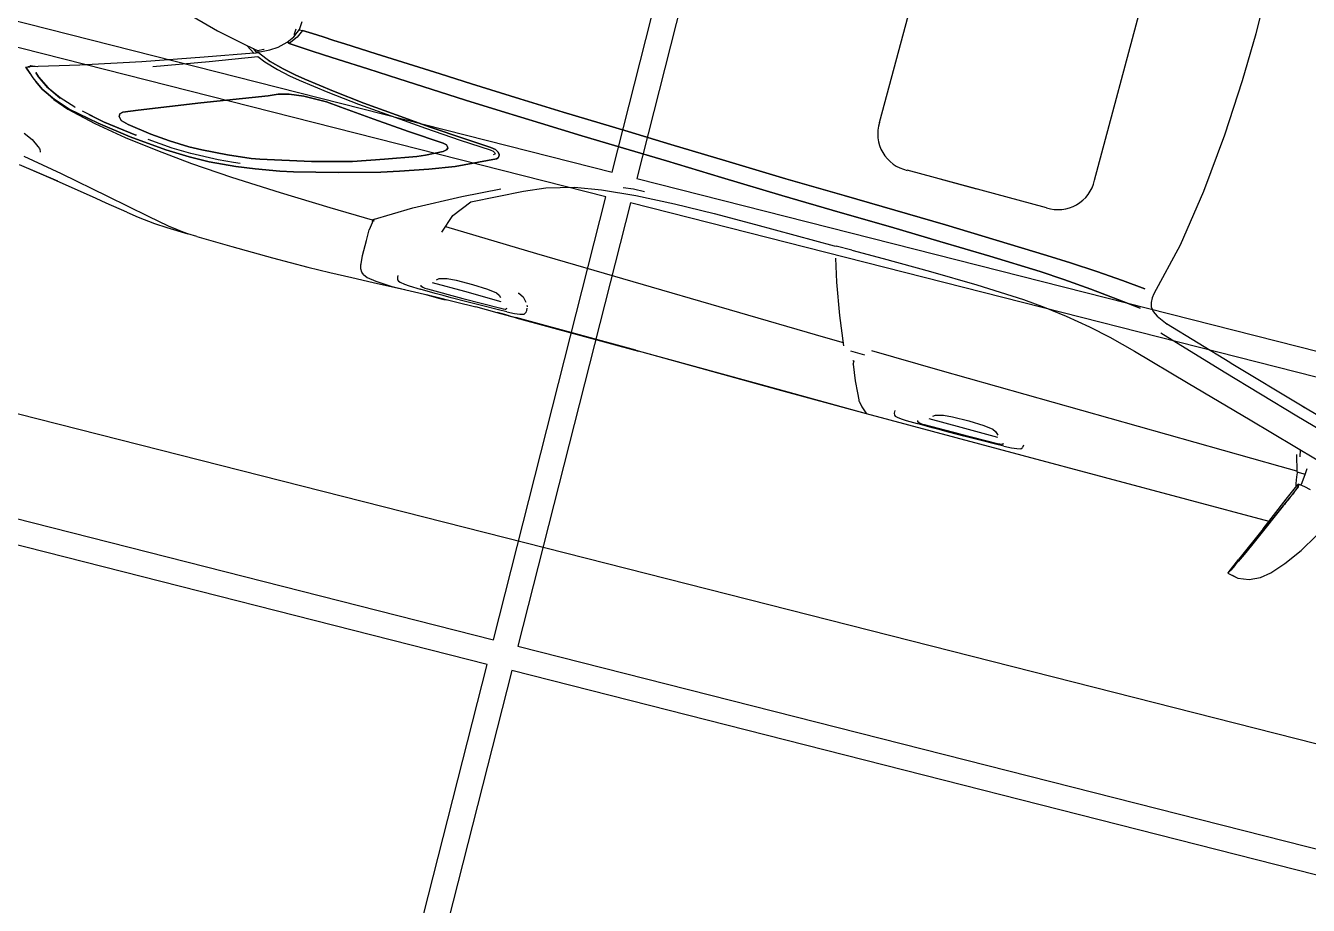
# Model space of a CAD drawing. Header units: inches. Extents: x 6322 to 85903, y -36042 to 7673.
# Drawn here: x 77224.9 to 77325.9, y 1566.3 to 1635.6 of the extents above; entities that cross this region are included whole.
import ezdxf

# ---------------------------------------------------------------- set-up
doc = ezdxf.new("R2010")
doc.units = ezdxf.units.IN
doc.header["$LTSCALE"] = 10
doc.linetypes.add('Amconstr', pattern=[9999, 9999, 0])
for name, color, linetype in [('ADSK_ASSOC_ENTITY_BACKUPS', 7, 'Continuous'), ('CAR1', 250, 'Continuous'), ('PARK LINE', 2, 'Continuous'), ('SOLAR PANEL', 10, 'Continuous')]:
    doc.layers.add(name, color=color, linetype=linetype)

# ---------------------------------------------------------------- blocks, each defined once
blk = doc.blocks.new('*U175')
at = {"layer": 'SOLAR PANEL'}
blk.add_lwpolyline([(-39, 18), (-39, -18), (39, -18), (39, 18)], close=True, dxfattribs=at)
blk = doc.blocks.new('*U176')
at = {"layer": 'SOLAR PANEL', "color": 0, "linetype": 'ByBlock', "lineweight": -2}
for p in [(0, 152), (80, 152), (0, 114), (80, 114), (0, 76), (80, 76), (0, 38)]:
    blk.add_blockref('*U175', p, dxfattribs=at)
blk = doc.blocks.new('*U95')
at = {"layer": 'SOLAR PANEL', "xscale": -1, "rotation": 165.7461911174656}
blk.add_blockref('*U176', (-184.49, 86.07), dxfattribs=at)
blk = doc.blocks.new('*U96')
at = {"layer": 'ADSK_ASSOC_ENTITY_BACKUPS', "linetype": 'Amconstr', "lineweight": 25}
blk.add_blockref('*U95', (0, 0), dxfattribs=at)
at = {"layer": 'SOLAR PANEL', "color": 0, "linetype": 'ByBlock', "lineweight": -2}
blk.add_blockref('*U95', (0, 0), dxfattribs=at)
blk = doc.blocks.new('*U146')
at = {"layer": 'PARK LINE', "linetype": 'Amconstr', "lineweight": 25}
blk.add_line((218.07, -55.4), (-218.07, 55.4), dxfattribs=at)
blk = doc.blocks.new('*U147')
at = {"layer": 'PARK LINE', "color": 0, "linetype": 'ByBlock', "lineweight": -2}
blk.add_blockref('*U146', (-26.1, -102.74), dxfattribs=at)
blk = doc.blocks.new('A$C6e495745')
at = {"layer": 'CAR1'}
for p, q in [((72.96, 83), (72.29, 82.45)), ((72.98, 83.01), (72.96, 83)), ((73.79, 83.39), (72.98, 83.01)), ((74.67, 83.52), (73.79, 83.39)), ((75.54, 83.33), (74.67, 83.52)), ((75.54, 83.34), (74.95, 83.46)), ((75.53, 83.3), (74.98, 82.06)), ((75.45, 83.18), (75.26, 82.81)), ((75.26, 82.81), (75.37, 83.04)), ((75.37, 83.04), (75.45, 83.18)), ((75.45, 83.18), (75.5, 83.25)), ((75.5, 83.25), (75.53, 83.3)), ((75.53, 83.3), (75.54, 83.33)), ((75.54, 83.33), (75.54, 83.34)), ((72.29, 82.45), (71.42, 81.44)), ((73.76, 79.24), (74.98, 82.06)), ((74.82, 81.89), (74.52, 81.2)), ((74.79, 81.81), (74.89, 82.03)), ((74.89, 82.03), (74.97, 82.21)), ((74.97, 82.21), (75.13, 82.52)), ((74.97, 82.21), (74.97, 82.21)), ((75.13, 82.52), (75.26, 82.81)), ((75.26, 82.81), (75.26, 82.81)), ((71.42, 81.44), (70.42, 80.11)), ((74.52, 81.2), (73.7, 79.36)), ((74.18, 80.44), (74.6, 81.41)), ((74.6, 81.41), (74.69, 81.6)), ((74.69, 81.6), (74.79, 81.81)), ((70.42, 80.11), (69.59, 78.71)), ((73.64, 79.22), (74.18, 80.44)), ((73.76, 79.24), (72.61, 76.52)), ((73.7, 79.36), (72.9, 77.53)), ((73.11, 78.02), (73.64, 79.22)), ((150.01, 78.84), (148.24, 78.79)), ((151.79, 78.88), (150.01, 78.84)), ((154.68, 78.9), (151.79, 78.88)), ((157.99, 78.88), (154.68, 78.9)), ((160.86, 78.82), (157.99, 78.88)), ((160.86, 78.82), (161.59, 78.8)), ((72.7, 77.1), (73.11, 78.02)), ((73.47, 78.56), (93.59, 78.6)), ((93.59, 78.6), (106.28, 78.62)), ((93.7, 77.78), (93.74, 78)), ((93.83, 78.11), (93.74, 78)), ((94.14, 78.19), (93.83, 78.11)), ((94.56, 78.24), (94.14, 78.19)), ((95.18, 78.27), (94.56, 78.24)), ((95.18, 78.27), (95.86, 78.29)), ((95.28, 78.12), (95.26, 78.04)), ((95.28, 78.12), (95.33, 78.15)), ((95.38, 78.16), (95.33, 78.15)), ((95.52, 78.18), (95.38, 78.16)), ((95.72, 78.19), (95.52, 78.18)), ((98.79, 78.22), (95.72, 78.19)), ((95.86, 78.29), (97.14, 78.31)), ((97.14, 78.31), (98.44, 78.32)), ((98.44, 78.32), (99.69, 78.33)), ((101.69, 78.24), (98.79, 78.22)), ((99.69, 78.33), (100.37, 78.33)), ((100.37, 78.33), (101.02, 78.33)), ((101.02, 78.33), (102.24, 78.32)), ((101.9, 78.24), (101.69, 78.24)), ((102.08, 78.22), (101.9, 78.24)), ((102.17, 78.19), (102.08, 78.22)), ((102.1, 78.21), (102.14, 78.21)), ((102.14, 78.21), (102.22, 78.18)), ((102.22, 78.18), (102.17, 78.19)), ((102.22, 78.18), (102.24, 78.08)), ((103.14, 78.31), (102.24, 78.32)), ((103.55, 78.28), (103.14, 78.31)), ((103.9, 78.25), (103.55, 78.28)), ((104.06, 78.2), (103.9, 78.25)), ((104.14, 78.14), (104.06, 78.2)), ((104.19, 78), (104.14, 78.14)), ((104.21, 77.78), (104.19, 78)), ((106.71, 78.25), (106.28, 78.62)), ((106.3, 78.61), (113.47, 78.57)), ((106.31, 78.6), (106.32, 78.61)), ((113.54, 78.57), (106.32, 78.61)), ((106.32, 78.61), (106.32, 78.61)), ((106.8, 78.18), (106.71, 78.25)), ((107.11, 77.8), (106.8, 78.18)), ((113.47, 78.57), (124.92, 78.51)), ((125.13, 78.5), (113.54, 78.57)), ((134.94, 78.48), (124.92, 78.51)), ((125.13, 78.5), (134.33, 78.47)), ((134.27, 77.77), (134.29, 77.88)), ((134.38, 78.03), (134.29, 77.88)), ((134.33, 78.47), (134.94, 78.47)), ((134.97, 78.47), (134.37, 78.47)), ((134.37, 78.47), (134.37, 78.47)), ((134.69, 78.13), (134.38, 78.03)), ((135.12, 78.19), (134.69, 78.13)), ((134.94, 78.48), (136.45, 78.48)), ((135.5, 78.47), (134.97, 78.47)), ((135.73, 78.22), (135.12, 78.19)), ((135.49, 78.47), (136.03, 78.47)), ((135.73, 78.22), (136.42, 78.24)), ((135.83, 78), (135.82, 77.92)), ((135.83, 78), (135.88, 78.03)), ((135.93, 78.04), (135.88, 78.03)), ((136.07, 78.06), (135.93, 78.04)), ((136.03, 78.47), (136.45, 78.47)), ((136.28, 78.07), (136.07, 78.06)), ((139.35, 78.1), (136.28, 78.07)), ((136.42, 78.24), (137.69, 78.26)), ((136.45, 78.48), (138.19, 78.48)), ((137.69, 78.26), (138.99, 78.27)), ((139.85, 78.51), (138.19, 78.48)), ((138.99, 78.27), (140.25, 78.28)), ((142.25, 78.1), (139.35, 78.1)), ((141.66, 78.54), (139.85, 78.51)), ((140.25, 78.28), (140.92, 78.28)), ((140.78, 78.56), (140.55, 78.52)), ((141.21, 78.56), (140.78, 78.56)), ((140.78, 78.56), (141.21, 78.56)), ((140.92, 78.28), (141.58, 78.28)), ((142.17, 78.56), (141.21, 78.56)), ((141.21, 78.56), (142.17, 78.56)), ((141.58, 78.28), (142.8, 78.26)), ((143.88, 78.62), (141.66, 78.54)), ((142.46, 78.1), (142.25, 78.1)), ((142.63, 78.07), (142.46, 78.1)), ((142.72, 78.04), (142.63, 78.07)), ((142.64, 78.07), (142.69, 78.06)), ((142.69, 78.06), (142.77, 78.03)), ((142.77, 78.03), (142.72, 78.04)), ((142.77, 78.03), (142.79, 77.93)), ((143.7, 78.23), (142.8, 78.26)), ((144.1, 78.2), (143.7, 78.23)), ((145.1, 78.63), (143.88, 78.62)), ((143.98, 78.62), (143.96, 78.62)), ((146.5, 78.72), (143.98, 78.62)), ((144.45, 78.15), (144.1, 78.2)), ((144.61, 78.09), (144.45, 78.15)), ((144.7, 78.01), (144.61, 78.09)), ((144.75, 77.82), (144.7, 78.01)), ((144.76, 77.68), (144.75, 77.82)), ((146.34, 78.57), (145.1, 78.63)), ((147.05, 78.47), (146.34, 78.57)), ((148.24, 78.79), (146.5, 78.72)), ((147.4, 78.32), (147.05, 78.47)), ((147.4, 78.32), (147.58, 78.16)), ((147.58, 78.16), (147.72, 77.93)), ((147.72, 77.93), (147.79, 77.67)), ((161.73, 78.79), (161.59, 78.8)), ((163.32, 78.75), (161.6, 78.8)), ((161.6, 78.8), (161.9, 78.79)), ((163.26, 78.61), (161.73, 78.79)), ((164.98, 78.29), (163.26, 78.61)), ((164.35, 78.71), (163.32, 78.75)), ((165.71, 78.56), (164.35, 78.71)), ((168.49, 77.6), (164.98, 78.29)), ((166.67, 78.41), (165.71, 78.56)), ((166.67, 78.41), (168.43, 78.14)), ((168.43, 78.14), (169.31, 77.99)), ((169.31, 77.99), (172.92, 77.43)), ((72.9, 77.53), (72.47, 76.57)), ((72.56, 76.77), (72.6, 76.86)), ((72.6, 76.86), (72.64, 76.95)), ((72.64, 76.95), (72.67, 77.03)), ((72.67, 77.03), (72.7, 77.1)), ((95.82, 77.72), (98.8, 77.71)), ((95.97, 77.45), (95.87, 77.56)), ((96.11, 77.31), (95.97, 77.45)), ((96.36, 77.2), (96.11, 77.31)), ((97.12, 77.11), (96.36, 77.2)), ((98.36, 77.06), (97.12, 77.11)), ((99.69, 77.08), (98.36, 77.06)), ((98.8, 77.71), (101.41, 77.72)), ((100.4, 77.14), (99.69, 77.08)), ((100.7, 77.22), (100.4, 77.14)), ((101.01, 77.3), (100.7, 77.22)), ((101.2, 77.44), (101.01, 77.3)), ((107.13, 77.78), (107.11, 77.8)), ((107.16, 77.72), (107.13, 77.78)), ((107.4, 77.21), (107.16, 77.72)), ((107.82, 76.34), (107.4, 77.21)), ((134.27, 77.71), (134.27, 77.75)), ((134.29, 77.53), (134.27, 77.71)), ((134.31, 77.38), (134.3, 77.41)), ((134.35, 77.3), (134.31, 77.38)), ((134.8, 76.74), (134.49, 77.08)), ((134.49, 77.08), (134.49, 77.08)), ((136.37, 77.56), (139.35, 77.53)), ((136.66, 77.11), (136.52, 77.26)), ((136.91, 76.99), (136.66, 77.11)), ((137.67, 76.89), (136.91, 76.99)), ((138.91, 76.83), (137.67, 76.89)), ((140.24, 76.85), (138.91, 76.83)), ((139.35, 77.53), (141.97, 77.54)), ((140.95, 76.9), (140.24, 76.85)), ((141.25, 76.98), (140.95, 76.9)), ((141.57, 77.07), (141.25, 76.98)), ((141.75, 77.22), (141.57, 77.07)), ((147.79, 77.67), (147.8, 77.64)), ((147.8, 77.64), (147.81, 77.56)), ((147.81, 77.56), (147.88, 76.89)), ((147.88, 76.89), (147.88, 75.66)), ((172.48, 76.82), (168.49, 77.6)), ((175.65, 76.26), (172.48, 76.82)), ((175.84, 76.99), (172.61, 77.44)), ((172.61, 77.44), (172.61, 77.44)), ((172.92, 77.43), (175.23, 77.08)), ((72.23, 76), (72, 75.43)), ((72.61, 76.52), (72.09, 75.28)), ((72.11, 75.69), (72.23, 76)), ((72.47, 76.57), (72.23, 76)), ((72.23, 76), (72.36, 76.3)), ((72.36, 76.3), (72.49, 76.61)), ((72.36, 76.3), (72.47, 76.57)), ((72.47, 76.57), (72.49, 76.61)), ((72.49, 76.61), (72.51, 76.66)), ((72.51, 76.66), (72.53, 76.72)), ((72.53, 76.72), (72.56, 76.77)), ((108.32, 75.1), (107.82, 76.34)), ((135.2, 76.56), (134.8, 76.74)), ((135.25, 76.56), (135.2, 76.56)), ((70.96, 75.32), (71.44, 75.21)), ((71.44, 75.21), (71.98, 75.14)), ((71.69, 74.21), (71.77, 74.95)), ((71.77, 74.95), (71.79, 75.17)), ((72, 75.43), (71.96, 75.23)), ((71.96, 75.23), (71.97, 75.33)), ((71.96, 75.16), (71.96, 75.23)), ((71.96, 75.23), (71.98, 75.14)), ((71.98, 75.14), (71.96, 75.16)), ((71.97, 75.33), (72, 75.43)), ((71.98, 75.14), (72.04, 75.18)), ((72.01, 75.15), (71.98, 75.14)), ((72, 75.43), (72.11, 75.69)), ((72.04, 75.18), (72.01, 75.15)), ((72.04, 75.18), (72.09, 75.28)), ((72.07, 75.22), (72.04, 75.18)), ((72.09, 75.28), (72.07, 75.22)), ((72.21, 75.14), (72.14, 75.41)), ((72.29, 74.6), (72.21, 75.14)), ((108.32, 75.1), (108.32, 74.83)), ((108.4, 74.85), (108.32, 74.85)), ((108.42, 74.85), (108.4, 74.85)), ((147.77, 74), (147.88, 74.79)), ((147.88, 75.66), (147.88, 74.79)), ((174.53, 75.53), (174.51, 75.63)), ((174.57, 75.43), (174.52, 75.56)), ((174.64, 75.36), (174.57, 75.43)), ((174.79, 75.23), (174.64, 75.36)), ((175.38, 74.83), (174.79, 75.23)), ((176.11, 74.49), (175.38, 74.83)), ((71.67, 73.8), (71.69, 74.21)), ((72.38, 74.23), (71.69, 74.24)), ((72.33, 74.29), (72.29, 74.6)), ((72.33, 74.23), (72.33, 74.29)), ((72.74, 72.91), (72.38, 74.23)), ((73.77, 74.14), (72.4, 74.16)), ((101.62, 73.79), (73.77, 74.14)), ((107.2, 73.71), (101.62, 73.79)), ((108.8, 74.15), (107.64, 74.17)), ((110.35, 71.7), (109.42, 73.92)), ((147.87, 73.98), (145.02, 72.23)), ((147.81, 74), (147.69, 74)), ((147.69, 73.87), (147.82, 73.97)), ((147.81, 73.97), (147.81, 74.15)), ((147.81, 73.94), (147.81, 73.96)), ((151.34, 73.9), (147.87, 73.98)), ((155.41, 73.78), (151.34, 73.9)), ((159.43, 73.6), (155.41, 73.78)), ((76.98, 71.23), (71.08, 72.89)), ((72.42, 73.03), (72.42, 73.02)), ((72.42, 73.02), (72.53, 72.48)), ((110.97, 73.65), (109.53, 73.67)), ((134.68, 73.18), (110.97, 73.65)), ((142.15, 72.97), (134.68, 73.18)), ((142.32, 73.49), (141.82, 71.99)), ((161.46, 72.89), (159.32, 72.7)), ((159.32, 72.7), (161.46, 72.89)), ((162.75, 73.38), (159.43, 73.6)), ((163.08, 72.92), (161.46, 72.89)), ((161.46, 72.89), (163.08, 72.92)), ((165.61, 73.1), (162.75, 73.38)), ((164.99, 72.86), (163.08, 72.92)), ((163.08, 72.92), (164.99, 72.86)), ((167.97, 72.62), (164.99, 72.86)), ((164.99, 72.86), (167.97, 72.62)), ((168.35, 72.76), (165.61, 73.1)), ((170.92, 72.33), (168.35, 72.76)), ((66.22, 72.02), (73.52, 69.99)), ((141.82, 71.99), (140.73, 70.59)), ((145.02, 72.23), (141.51, 70.36)), ((154.82, 71.94), (151.43, 71.06)), ((151.43, 71.06), (154.82, 71.94)), ((155.89, 72.17), (154.82, 71.94)), ((154.82, 71.94), (155.89, 72.17)), ((157.81, 72.48), (155.89, 72.17)), ((155.89, 72.17), (157.81, 72.48)), ((157.66, 71.67), (158.32, 71.78)), ((158.32, 71.78), (157.66, 71.67)), ((159.32, 72.7), (157.81, 72.48)), ((157.81, 72.48), (159.32, 72.7)), ((158.32, 71.78), (160.2, 71.99)), ((160.2, 71.99), (158.32, 71.78)), ((159.07, 72.38), (159.58, 72.44)), ((159.58, 72.44), (160.81, 72.55)), ((160.2, 71.99), (162.26, 72.14)), ((162.26, 72.14), (160.2, 71.99)), ((160.81, 72.55), (163.03, 72.63)), ((162.26, 72.14), (163.31, 72.17)), ((163.31, 72.17), (162.26, 72.14)), ((163.03, 72.63), (164.54, 72.6)), ((163.31, 72.17), (164.9, 72.12)), ((164.9, 72.12), (163.31, 72.17)), ((164.54, 72.6), (166.55, 72.45)), ((164.9, 72.12), (166.46, 71.99)), ((166.46, 71.99), (164.9, 72.12)), ((166.46, 71.99), (168.38, 71.71)), ((168.38, 71.71), (166.46, 71.99)), ((167.53, 72.37), (167.58, 72.37)), ((170.24, 72.02), (167.57, 72.37)), ((167.58, 72.37), (170.31, 72.01)), ((170.69, 72.24), (167.97, 72.62)), ((167.97, 72.62), (170.69, 72.24)), ((171.29, 71.81), (170.24, 72.02)), ((170.31, 72.01), (172.12, 71.64)), ((173.17, 71.74), (170.69, 72.24)), ((170.69, 72.24), (173.17, 71.74)), ((173.28, 71.79), (170.92, 72.33)), ((171.57, 71.75), (171.29, 71.81)), ((174.48, 71.32), (173.17, 71.74)), ((173.17, 71.74), (174.48, 71.32)), ((173.28, 71.79), (174.54, 71.34)), ((173.28, 71.79), (173.28, 71.79)), ((174.54, 71.34), (173.28, 71.79)), ((73.32, 69.11), (66.04, 71.15)), ((82.45, 69.7), (76.98, 71.23)), ((111.27, 69.22), (110.35, 71.7)), ((151.43, 71.06), (148.17, 70.16)), ((148.17, 70.16), (151.43, 71.06)), ((150.55, 69.93), (153.68, 70.77)), ((153.68, 70.77), (150.55, 69.93)), ((153.68, 70.77), (157.66, 71.67)), ((157.66, 71.67), (153.68, 70.77)), ((169.04, 70.89), (167.91, 70.43)), ((167.91, 70.43), (169.04, 70.89)), ((168.38, 71.71), (168.98, 71.54)), ((168.98, 71.54), (168.38, 71.71)), ((168.98, 71.54), (169.23, 71.29)), ((169.23, 71.29), (168.98, 71.54)), ((169.23, 71.08), (169.04, 70.89)), ((169.04, 70.89), (169.23, 71.08)), ((169.23, 71.29), (169.23, 71.08)), ((169.23, 71.08), (169.23, 71.29)), ((172.75, 71.51), (172.79, 71.5)), ((172.79, 71.5), (174.1, 71.09)), ((175.2, 70.57), (174.08, 71.1)), ((174.1, 71.09), (175.23, 70.56)), ((175.65, 70.78), (174.48, 71.32)), ((174.48, 71.32), (175.65, 70.78)), ((174.54, 71.34), (175.65, 70.78)), ((175.65, 70.78), (174.54, 71.34)), ((176.29, 70.33), (175.65, 70.78)), ((175.65, 70.78), (176.28, 70.33)), ((73.52, 69.99), (79.92, 68.14)), ((140.73, 70.59), (136.95, 68.7)), ((141.51, 70.36), (138.7, 68.97)), ((148.17, 70.16), (146.78, 69.71)), ((146.78, 69.71), (148.17, 70.16)), ((148.16, 69.11), (150.55, 69.93)), ((150.55, 69.93), (148.16, 69.11)), ((167.91, 70.43), (163.29, 68.57)), ((163.29, 68.57), (167.91, 70.43)), ((176.16, 69.93), (175.2, 70.57)), ((175.23, 70.56), (176.17, 69.93)), ((176.47, 69.66), (176.16, 69.93)), ((176.17, 69.93), (176.47, 69.66)), ((176.28, 70.33), (176.3, 70.33)), ((176.59, 70.12), (176.3, 70.32)), ((176.97, 69.77), (176.59, 70.12)), ((176.88, 69.86), (176.88, 69.85)), ((176.88, 69.85), (177.33, 69.44)), ((177.33, 69.44), (176.97, 69.77)), ((73.32, 69.11), (73.1, 69.18)), ((79.6, 67.3), (73.32, 69.11)), ((87.19, 68.37), (82.45, 69.7)), ((111.83, 67.42), (111.27, 69.22)), ((144.59, 68.95), (142.65, 68.21)), ((142.65, 68.21), (144.59, 68.95)), ((146.78, 69.71), (144.59, 68.95)), ((144.59, 68.95), (146.78, 69.71)), ((145.76, 68.25), (148.16, 69.11)), ((148.16, 69.11), (145.76, 68.25)), ((173.27, 68.2), (177.19, 69.39)), ((177.04, 69.22), (176.45, 69.16)), ((176.47, 69.66), (176.46, 69.66)), ((177.07, 69.34), (177, 69.27)), ((177.05, 69.2), (177, 69.27)), ((177.37, 69.45), (177.07, 69.34)), ((177.13, 69.36), (177.13, 69.37)), ((79.92, 68.14), (85.55, 66.47)), ((89.35, 67.82), (87.19, 68.37)), ((91.12, 67.43), (89.35, 67.82)), ((135.31, 68), (133.15, 67.36)), ((136.95, 68.7), (135.31, 68)), ((142.65, 68.21), (139.66, 66.79)), ((139.66, 66.79), (142.65, 68.21)), ((143.87, 67.32), (145.14, 67.97)), ((145.14, 67.97), (143.87, 67.32)), ((145.14, 67.97), (145.76, 68.25)), ((145.76, 68.25), (145.14, 67.97)), ((163.29, 68.57), (158.3, 66.67)), ((158.3, 66.67), (163.29, 68.57)), ((168.61, 66.66), (173.27, 68.2)), ((79.72, 67.26), (79.6, 67.3)), ((85.33, 65.61), (79.72, 67.26)), ((93.1, 67.1), (91.12, 67.43)), ((94.97, 66.87), (93.1, 67.1)), ((96.69, 66.72), (94.97, 66.87)), ((100.54, 66.55), (96.69, 66.72)), ((128.31, 66.74), (125.2, 66.58)), ((131.02, 67), (128.31, 66.74)), ((133.15, 67.36), (131.02, 67)), ((139.66, 66.79), (139.56, 66.68)), ((139.56, 66.68), (139.66, 66.79)), ((143.58, 66.98), (143.63, 67.12)), ((143.63, 67.12), (143.58, 66.98)), ((143.63, 66.87), (143.58, 66.98)), ((143.58, 66.98), (143.63, 66.87)), ((143.63, 67.12), (143.87, 67.32)), ((143.87, 67.32), (143.63, 67.12)), ((143.75, 66.76), (143.63, 66.87)), ((143.63, 66.87), (143.75, 66.76)), ((143.91, 66.71), (143.75, 66.76)), ((143.75, 66.76), (143.77, 66.76)), ((143.75, 66.76), (143.91, 66.71)), ((144.03, 66.69), (143.91, 66.71)), ((143.91, 66.71), (144.03, 66.69)), ((144.02, 66.69), (144.03, 66.69)), ((146.92, 66.51), (144.03, 66.69)), ((144.03, 66.69), (146.92, 66.51)), ((167.68, 66.79), (163.51, 65.26)), ((104.34, 66.48), (100.54, 66.55)), ((108.21, 66.47), (104.34, 66.48)), ((110.76, 66.48), (108.21, 66.47)), ((110.76, 66.48), (112.02, 66.49)), ((110.76, 66.48), (110.76, 66.48)), ((112.19, 66.49), (112.02, 66.49)), ((118.62, 66.49), (112.19, 66.49)), ((121.98, 66.51), (118.62, 66.49)), ((125.2, 66.58), (121.98, 66.51)), ((128.62, 66.28), (127.72, 66.24)), ((129.43, 66.37), (128.62, 66.28)), ((139.56, 66.68), (139.52, 66.57)), ((139.52, 66.57), (139.56, 66.68)), ((139.52, 66.57), (139.52, 66.47)), ((139.52, 66.47), (139.52, 66.57)), ((139.52, 66.57), (139.53, 66.56)), ((139.52, 66.47), (139.55, 66.38)), ((139.55, 66.38), (139.52, 66.47)), ((139.55, 66.38), (139.7, 66.23)), ((139.55, 66.38), (139.55, 66.38)), ((139.7, 66.23), (139.55, 66.38)), ((139.7, 66.23), (139.93, 66.11)), ((139.93, 66.11), (139.7, 66.23)), ((139.93, 66.34), (139.85, 66.44)), ((139.86, 66.43), (139.87, 66.47)), ((139.87, 66.47), (139.98, 66.54)), ((140.07, 66.27), (139.93, 66.34)), ((139.93, 66.11), (140.32, 66.04)), ((140.32, 66.04), (139.93, 66.11)), ((140.32, 66.23), (140.07, 66.27)), ((142.81, 66.11), (140.32, 66.23)), ((140.32, 66.04), (142.47, 65.92)), ((142.47, 65.92), (140.32, 66.04)), ((142.47, 65.92), (145.35, 65.73)), ((145.35, 65.73), (142.47, 65.92)), ((145.69, 65.91), (142.81, 66.11)), ((145.35, 65.73), (148.19, 65.5)), ((148.19, 65.5), (145.35, 65.73)), ((148.55, 65.69), (145.69, 65.91)), ((149.8, 66.29), (146.92, 66.51)), ((146.92, 66.51), (149.8, 66.29)), ((151.26, 65.45), (148.55, 65.69)), ((152.54, 66.04), (149.8, 66.29)), ((149.8, 66.29), (152.54, 66.04)), ((153.75, 65.94), (152.54, 66.04)), ((152.54, 66.04), (153.75, 65.94)), ((155.58, 65.96), (153.75, 65.94)), ((153.75, 65.94), (155.58, 65.96)), ((156.74, 66.1), (155.58, 65.96)), ((155.58, 65.96), (156.74, 66.1)), ((157.58, 66.33), (156.74, 66.1)), ((156.74, 66.1), (157.58, 66.33)), ((158.3, 66.67), (157.58, 66.33)), ((157.58, 66.33), (158.3, 66.67)), ((163.96, 65.04), (168.61, 66.66)), ((86.18, 65.24), (85.25, 65.64)), ((86.58, 64.96), (86.18, 65.24)), ((86.83, 64.66), (86.58, 64.96)), ((89.52, 64.77), (87.63, 64.98)), ((87.63, 64.98), (89.52, 64.77)), ((91.77, 64.54), (89.52, 64.77)), ((89.52, 64.77), (91.77, 64.54)), ((148.19, 65.5), (150.88, 65.26)), ((150.88, 65.26), (148.19, 65.5)), ((150.88, 65.26), (153.44, 64.99)), ((153.44, 64.99), (150.88, 65.26)), ((153.85, 65.18), (151.26, 65.45)), ((153.44, 64.99), (155.87, 64.66)), ((155.87, 64.66), (153.44, 64.99)), ((156.27, 64.85), (153.85, 65.18)), ((157.1, 64.71), (156.27, 64.85)), ((158.14, 64.48), (157.1, 64.71)), ((163.51, 65.26), (159.91, 63.9)), ((160.27, 63.71), (163.96, 65.04)), ((86.91, 64.33), (86.83, 64.66)), ((86.88, 63.6), (86.93, 63.94)), ((86.93, 63.94), (86.91, 64.33)), ((94.02, 64.36), (91.77, 64.54)), ((91.77, 64.54), (94.02, 64.36)), ((96, 64.25), (94.02, 64.36)), ((94.02, 64.36), (96, 64.25)), ((100.14, 64.11), (96, 64.25)), ((96, 64.25), (100.14, 64.11)), ((104.23, 64), (100.14, 64.11)), ((100.14, 64.11), (104.23, 64)), ((108.3, 63.9), (104.23, 64)), ((104.23, 64), (108.3, 63.9)), ((112.41, 63.83), (108.3, 63.9)), ((108.3, 63.9), (112.41, 63.83)), ((117.2, 63.74), (112.41, 63.83)), ((112.41, 63.83), (117.2, 63.74)), ((122.16, 63.61), (117.2, 63.74)), ((117.2, 63.74), (122.16, 63.61)), ((155.87, 64.66), (156.68, 64.53)), ((156.68, 64.53), (155.87, 64.66)), ((156.68, 64.53), (157.73, 64.32)), ((157.73, 64.32), (156.68, 64.53)), ((157.73, 64.32), (158.86, 64.01)), ((158.86, 64.01), (157.73, 64.32)), ((159.26, 64.16), (158.14, 64.48)), ((158.86, 64.01), (158.97, 63.96)), ((159.93, 63.58), (158.86, 64.01)), ((159.91, 63.9), (159.26, 64.16)), ((159.91, 63.9), (159.91, 63.9)), ((160.26, 63.72), (159.93, 63.58)), ((160.26, 63.72), (160.93, 63.31)), ((85.87, 59.38), (86.88, 63.6)), ((87.67, 63.42), (89.53, 63.24)), ((89.53, 63.24), (87.67, 63.42)), ((89.53, 63.24), (91.69, 63.08)), ((91.69, 63.08), (89.53, 63.24)), ((91.69, 63.08), (93.85, 62.97)), ((93.85, 62.97), (91.69, 63.08)), ((93.85, 62.97), (95.81, 62.89)), ((95.81, 62.89), (93.85, 62.97)), ((95.81, 62.89), (99.99, 62.75)), ((99.99, 62.75), (95.81, 62.89)), ((99.99, 62.75), (104.15, 62.64)), ((104.15, 62.64), (99.99, 62.75)), ((126.69, 63.47), (122.16, 63.61)), ((122.16, 63.61), (126.69, 63.47)), ((130.2, 63.38), (126.69, 63.47)), ((126.69, 63.47), (130.2, 63.38)), ((133.63, 63.29), (130.2, 63.38)), ((130.2, 63.38), (133.63, 63.29)), ((137.03, 63.18), (133.63, 63.29)), ((133.63, 63.29), (137.03, 63.18)), ((140.27, 63.07), (137.03, 63.18)), ((137.03, 63.18), (140.27, 63.07)), ((143.21, 62.95), (140.27, 63.07)), ((140.27, 63.07), (143.21, 62.95)), ((146.04, 62.82), (143.21, 62.95)), ((143.21, 62.95), (146.04, 62.82)), ((148.72, 62.7), (146.04, 62.82)), ((146.04, 62.82), (148.72, 62.7)), ((151.28, 62.59), (148.72, 62.7)), ((148.72, 62.7), (151.28, 62.59)), ((158.54, 62.76), (157.97, 62.21)), ((159.12, 63.14), (158.54, 62.76)), ((159.72, 63.42), (159.12, 63.14)), ((159.59, 63.22), (159.56, 63.2)), ((160.06, 63.44), (159.59, 63.22)), ((160.15, 63.58), (159.72, 63.42)), ((159.86, 63.61), (159.93, 63.58)), ((159.93, 63.58), (159.99, 63.61)), ((159.93, 63.58), (159.95, 63.51)), ((159.93, 63.58), (159.93, 63.58)), ((159.93, 63.5), (159.93, 63.56)), ((160.36, 63.39), (160.06, 63.44)), ((160.41, 63.38), (160.15, 63.58)), ((160.66, 63.33), (160.36, 63.39)), ((160.96, 63.28), (160.66, 63.33)), ((160.93, 63.31), (160.96, 63.28)), ((163.48, 62.77), (160.96, 63.28)), ((165.66, 62.17), (163.48, 62.77)), ((104.15, 62.64), (108.3, 62.55)), ((108.3, 62.55), (104.15, 62.64)), ((108.3, 62.55), (112.45, 62.48)), ((112.45, 62.48), (108.3, 62.55)), ((112.45, 62.48), (117.23, 62.39)), ((112.45, 62.48), (112.45, 62.48)), ((117.23, 62.39), (112.45, 62.48)), ((117.23, 62.39), (122.17, 62.26)), ((122.17, 62.26), (117.23, 62.39)), ((122.17, 62.26), (126.69, 62.13)), ((126.69, 62.13), (122.17, 62.26)), ((126.69, 62.13), (130.19, 62.03)), ((130.19, 62.03), (126.69, 62.13)), ((130.19, 62.03), (132.5, 61.97)), ((132.5, 61.97), (130.19, 62.03)), ((132.5, 61.97), (135.53, 61.87)), ((135.53, 61.87), (132.5, 61.97)), ((135.53, 61.87), (139.11, 61.75)), ((139.11, 61.75), (135.53, 61.87)), ((139.11, 61.75), (143.08, 61.59)), ((143.08, 61.59), (139.11, 61.75)), ((153.74, 62.48), (151.28, 62.59)), ((151.28, 62.59), (153.74, 62.48)), ((154.95, 62.42), (153.74, 62.48)), ((153.74, 62.48), (154.95, 62.42)), ((155.96, 62.37), (154.95, 62.42)), ((154.95, 62.42), (155.96, 62.37)), ((156.86, 62.32), (155.96, 62.37)), ((155.96, 62.37), (156.86, 62.32)), ((157.79, 62.27), (156.86, 62.32)), ((156.86, 62.32), (157.79, 62.27)), ((157.57, 61.67), (157.27, 60.99)), ((157.31, 61.62), (157.79, 62.27)), ((157.97, 62.21), (157.57, 61.67)), ((157.79, 62.19), (157.73, 62.19)), ((157.79, 62.27), (157.92, 62.15)), ((157.84, 62.23), (157.79, 62.19)), ((143.08, 61.59), (145.68, 61.49)), ((145.68, 61.49), (143.08, 61.59)), ((145.68, 61.49), (148.32, 61.38)), ((148.32, 61.38), (145.68, 61.49)), ((148.32, 61.38), (150.96, 61.27)), ((150.96, 61.27), (148.32, 61.38)), ((150.96, 61.27), (153.55, 61.15)), ((153.55, 61.15), (150.96, 61.27)), ((153.55, 61.15), (154.45, 61.11)), ((154.45, 61.11), (153.55, 61.15)), ((154.45, 61.11), (155.33, 61.07)), ((155.33, 61.07), (154.45, 61.11)), ((155.33, 61.07), (156.2, 61.03)), ((156.2, 61.03), (155.33, 61.07)), ((156.2, 61.03), (157.05, 60.99)), ((157.05, 60.99), (156.2, 61.03)), ((157.05, 60.99), (157.31, 61.62)), ((157.27, 61), (157.05, 60.99)), ((157.27, 60.99), (157.25, 60.31)), ((157.58, 61.41), (157.56, 61.01)), ((157.61, 61.48), (157.58, 61.41)), ((85.19, 54.81), (85.87, 59.38)), ((96.8, 59.26), (108.18, 59.26)), ((102.49, 59.26), (105.5, 59.26)), ((93.73, 56.19), (93.73, 27.36)), ((111.25, 56.19), (111.25, 27.36)), ((84.76, 50.09), (85.19, 54.81)), ((84.53, 45.62), (84.76, 50.09)), ((84.45, 41.76), (84.53, 45.62)), ((84.53, 37.9), (84.45, 41.76))]:
    blk.add_line(p, q, dxfattribs=at)
for centre, start, end in [((96.66, 56.33), 87.1848, 182.6876), ((108.32, 56.33), 357.3124, 92.8152)]:
    blk.add_arc(centre, 2.94, start, end, dxfattribs=at)

msp = doc.modelspace()

# ---------------------------------------------------------------- block references
at = {"layer": 'CAR1', "rotation": 164.9497587353136}
msp.add_blockref('A$C6e495745', (77414.18557, 1653.35325), dxfattribs=at)
at = {"layer": 'PARK LINE', "linetype": 'Amconstr', "lineweight": 25, "xscale": -1, "rotation": 151.4923822348115}
msp.add_blockref('*U147', (77393.64809, 1452.6111), dxfattribs=at)
at = {"layer": 'SOLAR PANEL', "linetype": 'Amconstr', "lineweight": 25, "xscale": -1, "rotation": 151.4923822348075}
msp.add_blockref('*U96', (77403.4968, 1491.37968), dxfattribs=at)

doc.saveas('drawing.dxf')
